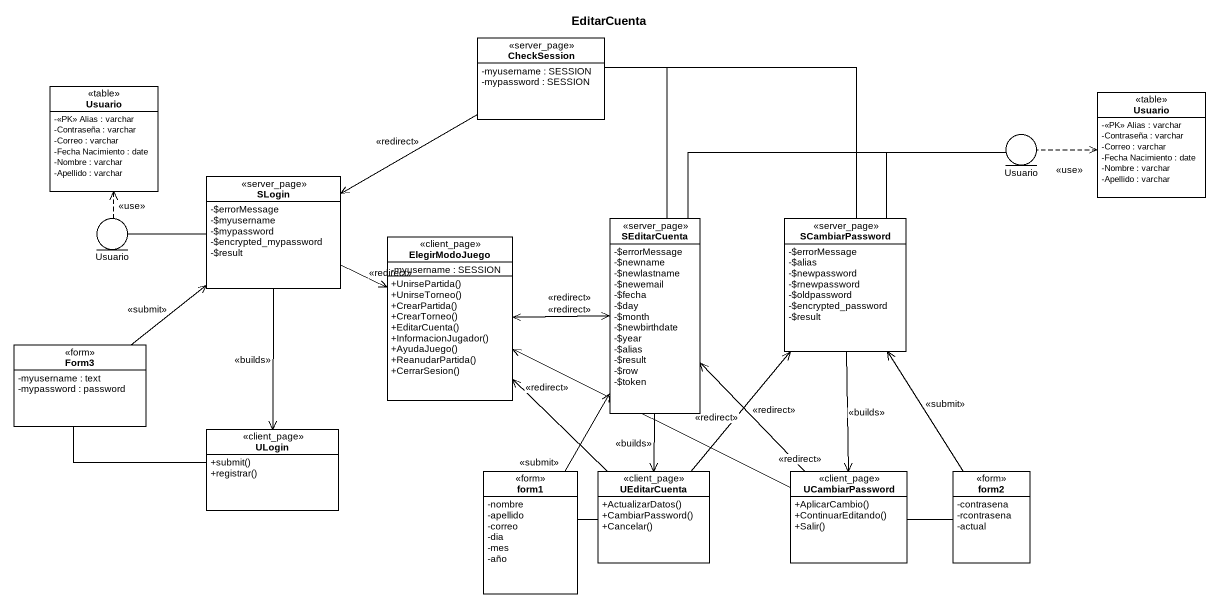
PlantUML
@startuml
title EditarCuenta
allowmixing
hide circle
hide empty members
skinparam classAttributeIconSize 0
class CheckSession <<server_page>> {
  -myusername : SESSION
  -mypassword : SESSION
}
class Usuario <<table>> {
  -<<PK>> Alias : varchar
  -Contraseña : varchar
  -Correo : varchar
  -Fecha Nacimiento : date
  -Nombre : varchar
  -Apellido : varchar
}
class "Usuario" as Usuario_2 <<table>> {
  -<<PK>> Alias : varchar
  -Contraseña : varchar
  -Correo : varchar
  -Fecha Nacimiento : date
  -Nombre : varchar
  -Apellido : varchar
}
entity "Usuario" as Usuario_3
class SLogin <<server_page>> {
  -~$errorMessage
  -~$myusername
  -~$mypassword
  -~$encrypted_mypassword
  -~$result
}
entity "Usuario" as Usuario_4
class SEditarCuenta <<server_page>> {
  -~$errorMessage
  -~$newname
  -~$newlastname
  -~$newemail
  -~$fecha
  -~$day
  -~$month
  -~$newbirthdate
  -~$year
  -~$alias
  -~$result
  -~$row
  -~$token
}
class SCambiarPassword <<server_page>> {
  -~$errorMessage
  -~$alias
  -~$newpassword
  -~$rnewpassword
  -~$oldpassword
  -~$encrypted_password
  -~$result
}
class ElegirModoJuego <<client_page>> {
  -myusername : SESSION
  +UnirsePartida()
  +UnirseTorneo()
  +CrearPartida()
  +CrearTorneo()
  +EditarCuenta()
  +InformacionJugador()
  +AyudaJuego()
  +ReanudarPartida()
  +CerrarSesion()
}
class Form3 <<form>> {
  -myusername : text
  -mypassword : password
}
class ULogin <<client_page>> {
  +submit()
  +registrar()
}
class form1 <<form>> {
  -nombre
  -apellido
  -correo
  -dia
  -mes
  -año
}
class UEditarCuenta <<client_page>> {
  +ActualizarDatos()
  +CambiarPassword()
  +Cancelar()
}
class UCambiarPassword <<client_page>> {
  +AplicarCambio()
  +ContinuarEditando()
  +Salir()
}
class form2 <<form>> {
  -contrasena
  -rcontrasena
  -actual
}
CheckSession -left-> SLogin : <<redirect>>
Usuario_3 .right.> Usuario_2 : <<use>>
SLogin -right-> ElegirModoJuego : <<redirect>>
SLogin --> ULogin : <<builds>>
Usuario_4 .up.> Usuario : <<use>>
Usuario_4 -right- SLogin
SEditarCuenta -up- CheckSession
SEditarCuenta -right- Usuario_3
SEditarCuenta -left-> ElegirModoJuego : <<redirect>>
SEditarCuenta --> UEditarCuenta : <<builds>>
SCambiarPassword -up- CheckSession
SCambiarPassword -up- Usuario_3
SCambiarPassword --> UCambiarPassword : <<builds>>
ElegirModoJuego -right-> SEditarCuenta : <<redirect>>
Form3 -up-> SLogin : <<submit>>
ULogin -left- Form3
form1 -up-> SEditarCuenta : <<submit>>
form1 -right- UEditarCuenta
UEditarCuenta -up-> SCambiarPassword : <<redirect>>
UEditarCuenta -up-> ElegirModoJuego : <<redirect>>
UCambiarPassword -up-> SEditarCuenta : <<redirect>>
UCambiarPassword -left-> ElegirModoJuego : <<redirect>>
UCambiarPassword -right- form2
form2 -up-> SCambiarPassword : <<submit>>
@enduml
